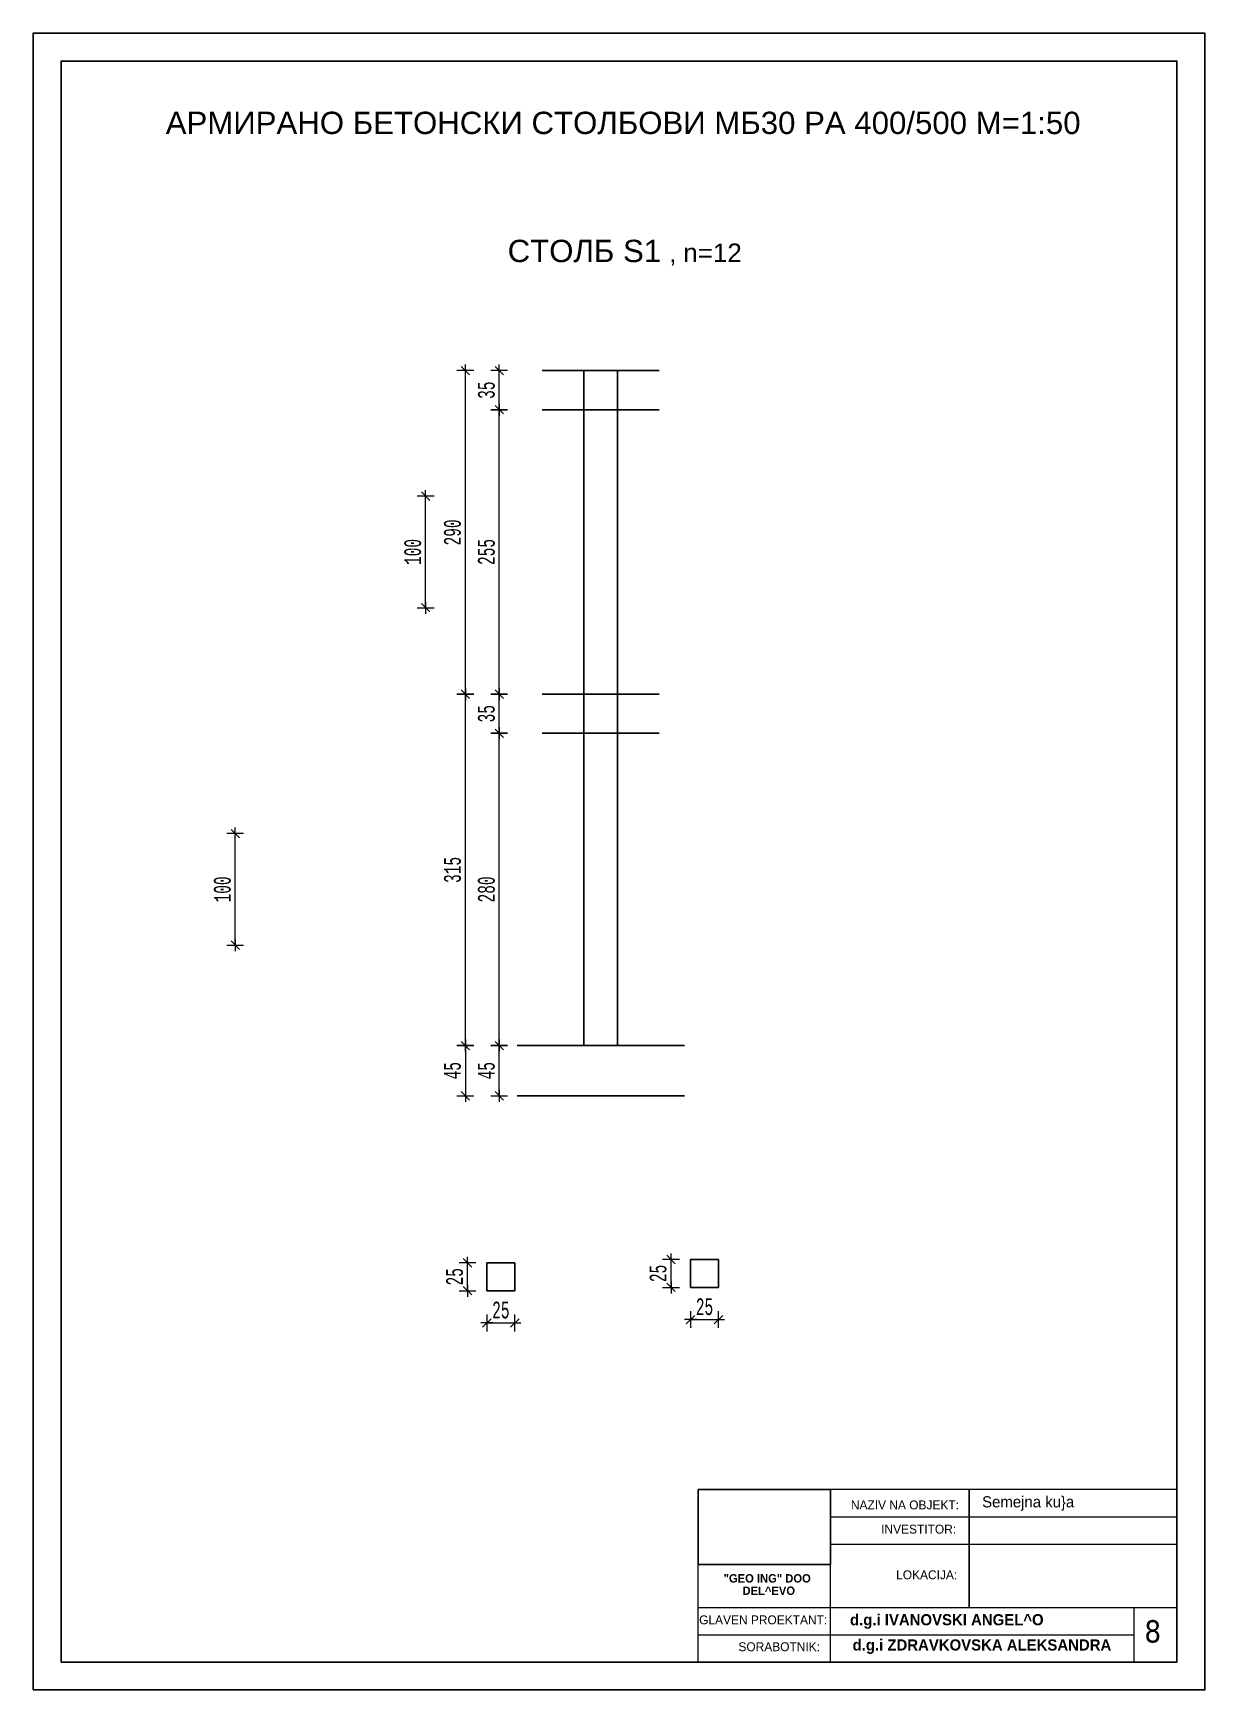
# Model space of a CAD drawing. Header units: inches. Extents: x -11900 to 13037, y 1089 to 2583.
# Drawn here: x -6832 to -5782, y 1098 to 2583 of the extents above; entities that cross this region are included whole.
import ezdxf

# ---------------------------------------------------------------- set-up
doc = ezdxf.new("R2010")
doc.units = ezdxf.units.IN
doc.header["$MEASUREMENT"] = 0
for name, color, linetype in [('A4_GR', 7, 'Continuous'), ('A4_OP', 7, 'Continuous'), ('PECAT', 7, 'Continuous'), ('text', 1, 'Continuous')]:
    doc.layers.add(name, color=color, linetype=linetype)
doc.layers.add('KOTI', color=150, linetype='Continuous', lineweight=9)
doc.layers.add('Pecat_Pen_No__1', color=7, linetype='Continuous', lineweight=13)
doc.styles.add('GENERATED_STYLE_5', font='arialbd.ttf')
doc.styles.add('koti', font='monotxt.shx', dxfattribs={"width": 0.6, "height": 15})
doc.styles.add('MACCSWISS', font='', dxfattribs={"height": 25})
doc.styles.add('MAKTIMS', font='', dxfattribs={"height": 20})
doc.styles.get("Standard").update_dxf_attribs({"font": 'arial.ttf'})
doc.styles.get('MACCSWISS').set_extended_font_data('MAC C Swiss')
doc.styles.get('MAKTIMS').set_extended_font_data('MAC C Times')
doc.dimstyles.new('100', dxfattribs={"dimtxt": 15, "dimasz": 0.1, "dimexe": 0.18, "dimexo": 0.0625, "dimgap": 4, "dimtad": 1, "dimdec": 0, "dimzin": 12, "dimdsep": 46, "dimtxsty": 'koti', "dimblk": 'A$C321216CB', "dimcen": 0.09, "dimse1": 1, "dimse2": 1, "dimclrd": 256, "dimclrt": 256, "dimadec": 3, "dimazin": 0, "dimtfac": 1, "dimtdec": 0, "dimtix": 1, "dimtmove": 2, "dimatfit": 3, "dimldrblk": 'A$C321216CB', "dimfxl": 0.18, "dimtolj": 1, "dimtzin": 0, "dimlwd": -1, "dimarcsym": 0})
picture_1 = doc.add_image_def('image1.jpg', size_in_pixel=(1216, 687))

# ---------------------------------------------------------------- blocks, each defined once
blk = doc.blocks.new('A$C321216CB')
for p, q in [((-54, 0), (54, 0)), ((-38, -38), (38, 38)), ((0, -75), (0, 75))]:
    blk.add_line(p, q)
blk = doc.blocks.new('*D162')
at = {"layer": 'Defpoints', "color": 0, "transparency": 16777216}
for p in [(-6444.5, 1990.2), (-6375.7, 1990.2), (-6338.2, 1675.2)]:
    blk.add_point(p, dxfattribs=at)
at = {"layer": 'KOTI', "transparency": 16777216}
blk.add_line((-6444.5, 1675.3), (-6444.5, 1990.1), dxfattribs=at)
at = {"layer": 'KOTI', "transparency": 16777216, "xscale": 0.1, "yscale": 0.1, "zscale": 0.1}
for p, rotation in [((-6444.5, 1990.2), 90), ((-6444.5, 1675.2), 270)]:
    blk.add_blockref('A$C321216CB', p, dxfattribs=dict(at, rotation=rotation))
at = {"layer": 'KOTI', "transparency": 16777216, "insert": (-6456, 1832.7), "char_height": 15, "attachment_point": 5, "rotation": 90, "style": 'koti'}
blk.add_mtext('\\A1;315', dxfattribs=at)
blk = doc.blocks.new('*D163')
at = {"layer": 'Defpoints', "color": 0, "transparency": 16777216}
for p in [(-6444.5, 2280.2), (-6375.7, 2280.2), (-6375.7, 1990.2)]:
    blk.add_point(p, dxfattribs=at)
at = {"layer": 'KOTI', "transparency": 16777216}
blk.add_line((-6444.5, 1990.3), (-6444.5, 2280.1), dxfattribs=at)
at = {"layer": 'KOTI', "transparency": 16777216, "xscale": 0.1, "yscale": 0.1, "zscale": 0.1}
for p, rotation in [((-6444.5, 2280.2), 90), ((-6444.5, 1990.2), 270)]:
    blk.add_blockref('A$C321216CB', p, dxfattribs=dict(at, rotation=rotation))
at = {"layer": 'KOTI', "transparency": 16777216, "insert": (-6456, 2135.2), "char_height": 15, "attachment_point": 5, "rotation": 90, "style": 'koti'}
blk.add_mtext('\\A1;290', dxfattribs=at)
blk = doc.blocks.new('*D164')
at = {"layer": 'Defpoints', "color": 0, "transparency": 16777216}
for p in [(-6398.2, 1675.2), (-6444.5, 1630.2), (-6398.2, 1630.2)]:
    blk.add_point(p, dxfattribs=at)
at = {"layer": 'KOTI', "transparency": 16777216}
blk.add_line((-6444.5, 1675.1), (-6444.5, 1630.3), dxfattribs=at)
at = {"layer": 'KOTI', "transparency": 16777216, "xscale": 0.1, "yscale": 0.1, "zscale": 0.1}
for p, rotation in [((-6444.5, 1675.2), 90), ((-6444.5, 1630.2), 270)]:
    blk.add_blockref('A$C321216CB', p, dxfattribs=dict(at, rotation=rotation))
at = {"layer": 'KOTI', "transparency": 16777216, "insert": (-6456, 1652.7), "char_height": 15, "attachment_point": 5, "rotation": 90, "style": 'koti'}
blk.add_mtext('\\A1;45', dxfattribs=at)
blk = doc.blocks.new('*D165')
at = {"layer": 'Defpoints', "color": 0, "transparency": 16777216}
for p in [(-6414.1, 1675.2), (-6398.2, 1675.2), (-6398.2, 1630.2)]:
    blk.add_point(p, dxfattribs=at)
at = {"layer": 'KOTI', "transparency": 16777216}
blk.add_line((-6414.1, 1630.3), (-6414.1, 1675.1), dxfattribs=at)
at = {"layer": 'KOTI', "transparency": 16777216, "xscale": 0.1, "yscale": 0.1, "zscale": 0.1}
for p, rotation in [((-6414.1, 1675.2), 90), ((-6414.1, 1630.2), 270)]:
    blk.add_blockref('A$C321216CB', p, dxfattribs=dict(at, rotation=rotation))
at = {"layer": 'KOTI', "transparency": 16777216, "insert": (-6425.6, 1652.7), "char_height": 15, "attachment_point": 5, "rotation": 90, "style": 'koti'}
blk.add_mtext('\\A1;45', dxfattribs=at)
blk = doc.blocks.new('*D174')
at = {"layer": 'Defpoints', "color": 0, "transparency": 16777216}
for p in [(-6414.1, 1955.2), (-6338.2, 1955.2), (-6338.2, 1675.2)]:
    blk.add_point(p, dxfattribs=at)
at = {"layer": 'KOTI', "transparency": 16777216}
blk.add_line((-6414.1, 1675.3), (-6414.1, 1955.1), dxfattribs=at)
at = {"layer": 'KOTI', "transparency": 16777216, "xscale": 0.1, "yscale": 0.1, "zscale": 0.1}
for p, rotation in [((-6414.1, 1955.2), 90), ((-6414.1, 1675.2), 270)]:
    blk.add_blockref('A$C321216CB', p, dxfattribs=dict(at, rotation=rotation))
at = {"layer": 'KOTI', "transparency": 16777216, "insert": (-6425.6, 1815.2), "char_height": 15, "attachment_point": 5, "rotation": 90, "style": 'koti'}
blk.add_mtext('\\A1;280', dxfattribs=at)
blk = doc.blocks.new('*D175')
at = {"layer": 'Defpoints', "color": 0, "transparency": 16777216}
for p in [(-6414.1, 1990.2), (-6338.2, 1990.2), (-6338.2, 1955.2)]:
    blk.add_point(p, dxfattribs=at)
at = {"layer": 'KOTI', "transparency": 16777216}
blk.add_line((-6414.1, 1955.3), (-6414.1, 1990.1), dxfattribs=at)
at = {"layer": 'KOTI', "transparency": 16777216, "xscale": 0.1, "yscale": 0.1, "zscale": 0.1}
for p, rotation in [((-6414.1, 1990.2), 90), ((-6414.1, 1955.2), 270)]:
    blk.add_blockref('A$C321216CB', p, dxfattribs=dict(at, rotation=rotation))
at = {"layer": 'KOTI', "transparency": 16777216, "insert": (-6425.6, 1972.7), "char_height": 15, "attachment_point": 5, "rotation": 90, "style": 'koti'}
blk.add_mtext('\\A1;35', dxfattribs=at)
blk = doc.blocks.new('*D176')
at = {"layer": 'Defpoints', "color": 0, "transparency": 16777216}
for p in [(-6414.1, 2245.2), (-6338.2, 2245.2), (-6338.2, 1990.2)]:
    blk.add_point(p, dxfattribs=at)
at = {"layer": 'KOTI', "transparency": 16777216}
blk.add_line((-6414.1, 1990.3), (-6414.1, 2245.1), dxfattribs=at)
at = {"layer": 'KOTI', "transparency": 16777216, "xscale": 0.1, "yscale": 0.1, "zscale": 0.1}
for p, rotation in [((-6414.1, 2245.2), 90), ((-6414.1, 1990.2), 270)]:
    blk.add_blockref('A$C321216CB', p, dxfattribs=dict(at, rotation=rotation))
at = {"layer": 'KOTI', "transparency": 16777216, "insert": (-6425.6, 2117.7), "char_height": 15, "attachment_point": 5, "rotation": 90, "style": 'koti'}
blk.add_mtext('\\A1;255', dxfattribs=at)
blk = doc.blocks.new('*D177')
at = {"layer": 'Defpoints', "color": 0, "transparency": 16777216}
for p in [(-6414.1, 2280.2), (-6338.2, 2280.2), (-6338.2, 2245.2)]:
    blk.add_point(p, dxfattribs=at)
at = {"layer": 'KOTI', "transparency": 16777216}
blk.add_line((-6414.1, 2245.3), (-6414.1, 2280.1), dxfattribs=at)
at = {"layer": 'KOTI', "transparency": 16777216, "xscale": 0.1, "yscale": 0.1, "zscale": 0.1}
for p, rotation in [((-6414.1, 2280.2), 90), ((-6414.1, 2245.2), 270)]:
    blk.add_blockref('A$C321216CB', p, dxfattribs=dict(at, rotation=rotation))
at = {"layer": 'KOTI', "transparency": 16777216, "insert": (-6425.6, 2262.7), "char_height": 15, "attachment_point": 5, "rotation": 90, "style": 'koti'}
blk.add_mtext('\\A1;35', dxfattribs=at)
blk = doc.blocks.new('*D166')
at = {"layer": 'Defpoints', "color": 0, "transparency": 16777216}
for p in [(-6425.2, 1455.5), (-6400.2, 1455.5), (-6400.2, 1426.6)]:
    blk.add_point(p, dxfattribs=at)
at = {"layer": 'KOTI', "transparency": 16777216}
blk.add_line((-6425.1, 1426.6), (-6400.3, 1426.6), dxfattribs=at)
at = {"layer": 'KOTI', "transparency": 16777216, "xscale": 0.1, "yscale": 0.1, "zscale": 0.1, "rotation": 180}
blk.add_blockref('A$C321216CB', (-6425.2, 1426.6), dxfattribs=at)
at = {"layer": 'KOTI', "transparency": 16777216, "xscale": 0.1, "yscale": 0.1, "zscale": 0.1}
blk.add_blockref('A$C321216CB', (-6400.2, 1426.6), dxfattribs=at)
at = {"layer": 'KOTI', "transparency": 16777216, "insert": (-6412.7, 1438.1), "char_height": 15, "attachment_point": 5, "style": 'koti'}
blk.add_mtext('\\A1;25', dxfattribs=at)
blk = doc.blocks.new('*D167')
at = {"layer": 'Defpoints', "color": 0, "transparency": 16777216}
for p in [(-6442.6, 1480.5), (-6425.2, 1480.5), (-6425.2, 1455.5)]:
    blk.add_point(p, dxfattribs=at)
at = {"layer": 'KOTI', "transparency": 16777216}
blk.add_line((-6442.6, 1455.6), (-6442.6, 1480.4), dxfattribs=at)
at = {"layer": 'KOTI', "transparency": 16777216, "xscale": 0.1, "yscale": 0.1, "zscale": 0.1}
for p, rotation in [((-6442.6, 1480.5), 90), ((-6442.6, 1455.5), 270)]:
    blk.add_blockref('A$C321216CB', p, dxfattribs=dict(at, rotation=rotation))
at = {"layer": 'KOTI', "transparency": 16777216, "insert": (-6454.1, 1468), "char_height": 15, "attachment_point": 5, "rotation": 90, "style": 'koti'}
blk.add_mtext('\\A1;25', dxfattribs=at)
blk = doc.blocks.new('*D168')
at = {"layer": 'Defpoints', "color": 0, "transparency": 16777216}
for p in [(-6530.6, 2167.7), (-6480.1, 2167.7), (-6507.6, 2067.7)]:
    blk.add_point(p, dxfattribs=at)
at = {"layer": 'KOTI', "transparency": 16777216}
blk.add_line((-6480.1, 2067.8), (-6480.1, 2167.6), dxfattribs=at)
at = {"layer": 'KOTI', "transparency": 16777216, "xscale": 0.1, "yscale": 0.1, "zscale": 0.1}
for p, rotation in [((-6480.1, 2167.7), 90), ((-6480.1, 2067.7), 270)]:
    blk.add_blockref('A$C321216CB', p, dxfattribs=dict(at, rotation=rotation))
at = {"layer": 'KOTI', "transparency": 16777216, "insert": (-6491.6, 2117.7), "char_height": 15, "attachment_point": 5, "rotation": 90, "style": 'koti'}
blk.add_mtext('\\A1;100', dxfattribs=at)
blk = doc.blocks.new('*D169')
at = {"layer": 'Defpoints', "color": 0, "transparency": 16777216}
for p in [(-6650.7, 1865.2), (-6619.9, 1865.2), (-6588.1, 1765.2)]:
    blk.add_point(p, dxfattribs=at)
at = {"layer": 'KOTI', "transparency": 16777216}
blk.add_line((-6650.7, 1765.3), (-6650.7, 1865.1), dxfattribs=at)
at = {"layer": 'KOTI', "transparency": 16777216, "xscale": 0.1, "yscale": 0.1, "zscale": 0.1}
for p, rotation in [((-6650.7, 1865.2), 90), ((-6650.7, 1765.2), 270)]:
    blk.add_blockref('A$C321216CB', p, dxfattribs=dict(at, rotation=rotation))
at = {"layer": 'KOTI', "transparency": 16777216, "insert": (-6662.2, 1815.2), "char_height": 15, "attachment_point": 5, "rotation": 90, "style": 'koti'}
blk.add_mtext('\\A1;100', dxfattribs=at)
blk = doc.blocks.new('*D170')
at = {"layer": 'Defpoints', "color": 0, "transparency": 16777216}
for p in [(-6242.7, 1458.5), (-6217.7, 1458.5), (-6217.7, 1429.6)]:
    blk.add_point(p, dxfattribs=at)
at = {"layer": 'KOTI', "transparency": 16777216}
blk.add_line((-6242.6, 1429.6), (-6217.8, 1429.6), dxfattribs=at)
at = {"layer": 'KOTI', "transparency": 16777216, "xscale": 0.1, "yscale": 0.1, "zscale": 0.1, "rotation": 180}
blk.add_blockref('A$C321216CB', (-6242.7, 1429.6), dxfattribs=at)
at = {"layer": 'KOTI', "transparency": 16777216, "xscale": 0.1, "yscale": 0.1, "zscale": 0.1}
blk.add_blockref('A$C321216CB', (-6217.7, 1429.6), dxfattribs=at)
at = {"layer": 'KOTI', "transparency": 16777216, "insert": (-6230.2, 1441.1), "char_height": 15, "attachment_point": 5, "style": 'koti'}
blk.add_mtext('\\A1;25', dxfattribs=at)
blk = doc.blocks.new('*D171')
at = {"layer": 'Defpoints', "color": 0, "transparency": 16777216}
for p in [(-6260.2, 1483.5), (-6242.7, 1483.5), (-6242.7, 1458.5)]:
    blk.add_point(p, dxfattribs=at)
at = {"layer": 'KOTI', "transparency": 16777216}
blk.add_line((-6260.2, 1458.6), (-6260.2, 1483.4), dxfattribs=at)
at = {"layer": 'KOTI', "transparency": 16777216, "xscale": 0.1, "yscale": 0.1, "zscale": 0.1}
for p, rotation in [((-6260.2, 1483.5), 90), ((-6260.2, 1458.5), 270)]:
    blk.add_blockref('A$C321216CB', p, dxfattribs=dict(at, rotation=rotation))
at = {"layer": 'KOTI', "transparency": 16777216, "insert": (-6271.7, 1471), "char_height": 15, "attachment_point": 5, "rotation": 90, "style": 'koti'}
blk.add_mtext('\\A1;25', dxfattribs=at)

msp = doc.modelspace()

# ---------------------------------------------------------------- linework, layer by layer
msp.add_line((-5993, 1277.3), (-5993, 1171.7))
for points in [[(-6831.8, 1097.7), (-5781.8, 1097.7), (-5781.8, 2582.7), (-6831.8, 2582.7)], [(-6806.8, 1122.7), (-5806.8, 1122.7), (-5806.8, 2557.7), (-6806.8, 2557.7)]]:
    msp.add_lwpolyline(points, close=True)
at = {"layer": 'A4_GR'}
for points in [[(-6400.2, 1480.5), (-6425.2, 1480.5), (-6425.2, 1455.5), (-6400.2, 1455.5), (-6400.2, 1480.5)], [(-6217.7, 1483.5), (-6242.7, 1483.5), (-6242.7, 1458.5), (-6217.7, 1458.5), (-6217.7, 1483.5)]]:
    msp.add_lwpolyline(points, dxfattribs=at)
at = {"layer": 'A4_OP'}
for p, q in [((-6338.2, 1675.2), (-6398.2, 1675.2)), ((-6308.2, 1675.2), (-6248.2, 1675.2)), ((-6323.2, 1630.2), (-6398.2, 1630.2)), ((-6323.2, 1630.2), (-6248.2, 1630.2))]:
    msp.add_line(p, q, dxfattribs=at)
for points in [[(-6375.7, 2280.2), (-6338.2, 2280.2)], [(-6338.2, 2147.2), (-6338.2, 2280.2)], [(-6338.2, 2280.2), (-6308.2, 2280.2)], [(-6308.2, 2280.2), (-6270.7, 2280.2)], [(-6308.2, 2280.2), (-6308.2, 2132.2)], [(-6375.7, 2245.2), (-6338.2, 2245.2)], [(-6308.2, 2245.2), (-6338.2, 2245.2)], [(-6308.2, 2245.2), (-6270.7, 2245.2)], [(-6338.2, 2177.2), (-6338.2, 1990.2)], [(-6308.2, 2177.2), (-6308.2, 1990.2)], [(-6375.7, 1990.2), (-6338.2, 1990.2)], [(-6338.2, 1955.2), (-6338.2, 1991.2)], [(-6338.2, 1990.2), (-6308.2, 1990.2)], [(-6308.2, 1990.2), (-6270.7, 1990.2)], [(-6308.2, 1990.2), (-6308.2, 1955.2)], [(-6375.7, 1955.2), (-6338.2, 1955.2)], [(-6338.2, 1955.2), (-6338.2, 1675.2)], [(-6308.2, 1955.2), (-6338.2, 1955.2)], [(-6308.2, 1955.2), (-6308.2, 1675.2)], [(-6308.2, 1955.2), (-6270.7, 1955.2)], [(-6308.2, 1675.2), (-6338.2, 1675.2)]]:
    msp.add_lwpolyline(points, dxfattribs=at)
at = {"layer": 'PECAT', "linetype": 'Continuous', "lineweight": 13}
for p, q in [((-6236, 1224.4), (-6236, 1277.3)), ((-6236, 1250.9), (-6236, 1277.3)), ((-6236, 1204.1), (-6236, 1277.3)), ((-5806.8, 1277.3), (-6209, 1277.3)), ((-6117.2, 1122.6), (-6117.2, 1277.3)), ((-6117.2, 1224.4), (-6117.2, 1277.3)), ((-6236, 1210.2), (-6236, 1263.1)), ((-6236, 1252.8), (-6236, 1252.8)), ((-6117.2, 1252.8), (-5806.8, 1252.8)), ((-6236, 1122.7), (-6236, 1228.5)), ((-6236, 1228.4), (-6236, 1228.4)), ((-6117.2, 1228.4), (-5806.8, 1228.4)), ((-6236, 1171.7), (-5806.8, 1171.7)), ((-5993, 1171.7), (-5806.8, 1171.7)), ((-5845.1, 1122.7), (-5845.1, 1171.7)), ((-6236, 1147.2), (-5845.1, 1147.2))]:
    msp.add_line(p, q, dxfattribs=at)

# ---------------------------------------------------------------- texts
at = {"layer": 'PECAT', "ltscale": 0.1, "insert": (-5836, 1160.2), "char_height": 20, "width": 45.6, "attachment_point": 1}
msp.add_mtext('{\\fTahoma|b0|i0|c0|p34;\\C0;8}', dxfattribs=at)
at = {"layer": 'Pecat_Pen_No__1', "linetype": 'Continuous', "style": 'GENERATED_STYLE_5'}
for s, insert, char_height, attachment_point in [('{\\fMAC C Swiss|b0|i0|c0|p34;NAZIV NA OBJEKT:}', (-6050.6, 1267.5), 8, 2), ('{\\fMAC C Swiss|b0|i0|c0|p34;Semejna ku\\}a}', (-5981.4, 1271.3), 10, 1), ('{\\fMAC C Swiss|b0|i0|c0|p34;LOKACIJA:}', (-6031.1, 1204.9), 8, 2)]:
    msp.add_mtext(s, dxfattribs=dict(at, insert=insert, char_height=char_height, attachment_point=attachment_point))
for s, insert, char_height, width, attachment_point in [('{\\fMAC C Swiss|b0|i0|c0|p34;INVESTITOR:}', (-6038.3, 1245.8), 8, 94.063, 2), ('{\\fMAC C Swiss|b0|i0|c0|p34;GLAVEN PROEKTANT:}', (-6235, 1164.5), 8, 224.137, 1), ('{\\fMAC C Swiss|b1|i0|c0|p34;d.g.i IVANOVSKI ANGEL^ O }', (-6099.8, 1165.6), 10, 328.61, 1), ('\\pi-30,l40,t40;{\\fMAC C Swiss|b1|i0|c0|p34;d.g.i ZDRAVKOVSKA ALEKSANDRA   }', (-6107.5, 1143), 10, 328.61, 1), ('{\\fMAC C Swiss|b0|i0|c0|p34;SORABOTNIK:}', (-6199.8, 1140.4), 8, 224.137, 1)]:
    msp.add_mtext(s, dxfattribs=dict(at, insert=insert, char_height=char_height, width=width, attachment_point=attachment_point))
at = {"layer": 'Pecat_Pen_No__1', "linetype": 'Continuous', "insert": (-6174, 1192.1), "char_height": 7.5, "attachment_point": 5, "line_spacing_factor": 0.887159, "style": 'GENERATED_STYLE_5'}
msp.add_mtext('\\A1;{\\fMAC C Swiss|b1|i0|c0|p34;"GEO ING" DOO\\P DEL^ EVO}', dxfattribs=at)
at = {"layer": 'text', "char_height": 20, "attachment_point": 1}
for s, insert, width, style in [('\\A1;{\\fArial|b0|i0|c204|p34;АРМИРАНО БЕТОНСКИ СТОЛБОВИ МБ30 РА 400/500 \\fArial|b0|i0|c0|p34;M=1:50}', (-6713, 2512.3), 972.704, 'MAKTIMS'), ('{\\fArial|b0|i0|c204|p34;СТОЛБ \\fArial|b0|i0|c0|p34;S1} {\\H0.83333x;, \\fArial|b0|i0|c238|p34;n=\\fArial|b0|i0|c0|p34;12}', (-6406.6, 2397.5), 786.338, 'MACCSWISS')]:
    msp.add_mtext(s, dxfattribs=dict(at, insert=insert, width=width, style=style))

# ---------------------------------------------------------------- dimensions: what is measured, and where the dimension line sits
at = {"layer": 'KOTI'}
for base, p1, p2, picture, middle in [((-6444.5, 2280.2), (-6375.7, 1990.2), (-6375.7, 2280.2), '*D163', (-6456, 2135.2)), ((-6414.1, 2280.2), (-6338.2, 2245.2), (-6338.2, 2280.2), '*D177', (-6425.6, 2262.7)), ((-6414.1, 2245.2), (-6338.2, 1990.2), (-6338.2, 2245.2), '*D176', (-6425.6, 2117.7)), ((-6480.1, 2167.7), (-6507.6, 2067.7), (-6530.6, 2167.7), '*D168', (-6491.6, 2117.7)), ((-6444.5, 1990.2), (-6338.2, 1675.2), (-6375.7, 1990.2), '*D162', (-6456, 1832.7)), ((-6414.1, 1990.2), (-6338.2, 1955.2), (-6338.2, 1990.2), '*D175', (-6425.6, 1972.7)), ((-6414.1, 1955.2), (-6338.2, 1675.2), (-6338.2, 1955.2), '*D174', (-6425.6, 1815.2)), ((-6650.7, 1865.2), (-6588.1, 1765.2), (-6619.9, 1865.2), '*D169', (-6662.2, 1815.2)), ((-6444.5, 1630.2), (-6398.2, 1675.2), (-6398.2, 1630.2), '*D164', (-6456, 1652.7)), ((-6414.1, 1675.2), (-6398.2, 1630.2), (-6398.2, 1675.2), '*D165', (-6425.6, 1652.7)), ((-6442.6, 1480.5), (-6425.2, 1455.5), (-6425.2, 1480.5), '*D167', (-6454.1, 1468)), ((-6260.2, 1483.5), (-6242.7, 1458.5), (-6242.7, 1483.5), '*D171', (-6271.7, 1471))]:
    dim = msp.add_linear_dim(base=base, p1=p1, p2=p2, angle=90, dimstyle='100', dxfattribs=at)
    dim.commit()
    dim.dimension.update_dxf_attribs({"geometry": picture, "text_midpoint": middle})
for base, p1, p2, picture, middle in [((-6400.2, 1426.6), (-6425.2, 1455.5), (-6400.2, 1455.5), '*D166', (-6412.7, 1438.1)), ((-6217.7, 1429.6), (-6242.7, 1458.5), (-6217.7, 1458.5), '*D170', (-6230.2, 1441.1))]:
    dim = msp.add_linear_dim(base=base, p1=p1, p2=p2, dimstyle='100', dxfattribs=at)
    dim.commit()
    dim.dimension.update_dxf_attribs({"geometry": picture, "text_midpoint": middle})

# ---------------------------------------------------------------- pictures from other files: only their frames are drawn
image = msp.add_image(picture_1, insert=(-6236, 1210.2), size_in_units=(118.7, 67.1))
image.dxf.flags = 7

doc.saveas('drawing.dxf')
